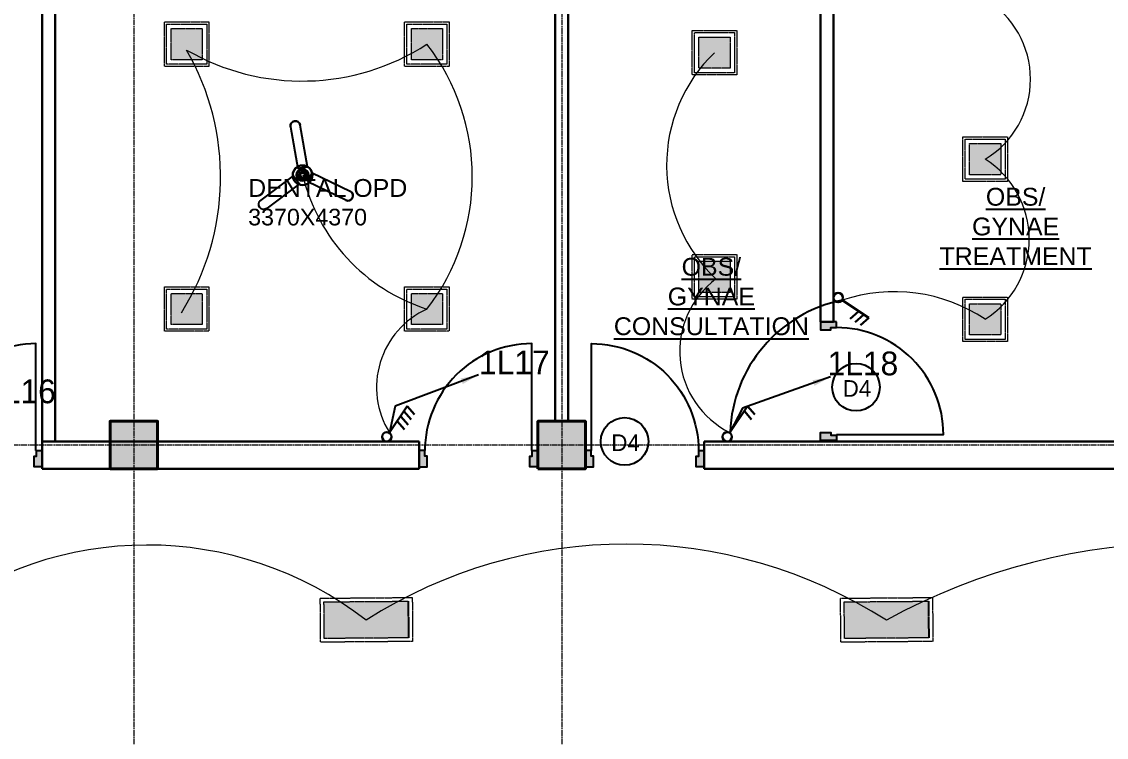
# Model space of a CAD drawing. Header units: inches. Extents: x -3071 to 2534411, y -17796 to 388172.
# Drawn here: x 1620608 to 1629733, y 361790 to 367810 of the extents above; entities that cross this region are included whole.
import ezdxf
from ezdxf.enums import TextEntityAlignment as Align

# ---------------------------------------------------------------- set-up
doc = ezdxf.new("R2010")
doc.units = ezdxf.units.IN
doc.header["$MEASUREMENT"] = 0
doc.linetypes.add('ACAD_ISO08W100', pattern=[36, 24, -3, 6, -3])
doc.linetypes.add('CENTER', pattern=[2, 1.25, -0.25, 0.25, -0.25])
for name, color, linetype, lineweight in [('001-Archi-Opening Tags', 14, 'Continuous', 25), ('002-Archi- Opening', 90, 'Continuous', 25), ('1 LIGHT N SWITCH', 3, 'Continuous', 25), ('A .4 col', 5, 'Continuous', 40), ('cen', 50, 'ACAD_ISO08W100', 5), ('p1 walls stone outline', 4, 'Continuous', 30), ('Switches', 173, 'Continuous', 15), ('text', 7, 'Continuous', 25)]:
    doc.layers.add(name, color=color, linetype=linetype, lineweight=lineweight)
for name, color, linetype in [('1 x 4 recessed', 80, 'CENTER'), ('2 x 11 recessed', 60, 'CENTER'), ('ceilling fan', 3, 'Continuous'), ('Wires', 1, 'Continuous')]:
    doc.layers.add(name, color=color, linetype=linetype)
doc.styles.add('AERIAL', font='arial.ttf', dxfattribs={"height": 10})
doc.styles.add('Archi 100', font='GOTHIC.TTF', dxfattribs={"height": 200})
doc.styles.add('CG', font='GOTHIC.TTF', dxfattribs={"height": 40})
doc.dimstyles.new('Archi 100', dxfattribs={"dimtxt": 200, "dimasz": 150, "dimexe": 150, "dimexo": 300, "dimgap": 50, "dimtad": 1, "dimdec": 0, "dimrnd": 5, "dimzin": 0, "dimdsep": 46, "dimtxsty": 'Archi 100', "dimblk": 'ARCHTICK', "dimcen": 0.09, "dimdle": 150, "dimclrd": 256, "dimclre": 256, "dimclrt": 256, "dimadec": 0, "dimazin": 0, "dimtfac": 1, "dimtdec": 0, "dimtix": 1, "dimtofl": 0, "dimtmove": 0, "dimatfit": 3, "dimfxl": 150, "dimfxlon": 1, "dimtolj": 1, "dimtzin": 0, "dimlwd": -1, "dimlwe": -1, "dimarcsym": 0})

# ---------------------------------------------------------------- blocks, each defined once
blk = doc.blocks.new('*U718')
at = {"ltscale": 100}
for points in [[(5, 50), (5, -50), (55, -50), (55, 15), (40, 15), (40, 50)], [(745, 50), (745, -50), (695, -50), (695, 15), (710, 15), (710, 50)]]:
    blk.add_hatch(color=256, dxfattribs=at).paths.add_polyline_path(points)
blk.add_lwpolyline([(43, 50), (43, 716, -0.414214), (709, 50)], format="xyb", dxfattribs=at)
for points in [[(5, 50), (5, -50), (55, -50), (55, 15), (40, 15), (40, 50)], [(745, 50), (745, -50), (695, -50), (695, 15), (710, 15), (710, 50)]]:
    blk.add_lwpolyline(points, close=True)
blk = doc.blocks.new('window tag')
blk.add_circle((0, 0), 200)
at = {"style": 'Archi 100', "flags": 1}
for tag, p in [('WIDTH', (15, 174.5)), ('HEIGHT', (-4.5, -348.5))]:
    blk.add_attdef(tag, p, '', height=200, dxfattribs=at)
at = {"style": 'Archi 100'}
blk.add_attdef('SYMBOL', text='', height=200, dxfattribs=at).set_placement((8, -10.5), align=Align.MIDDLE_CENTER)
blk = doc.blocks.new('_ArchTick')
at = {"color": 0, "linetype": 'ByBlock', "const_width": 0.15}
blk.add_lwpolyline([(-0.5, -0.5), (0.5, 0.5)], dxfattribs=at)
blk = doc.blocks.new('*D923')
at = {"transparency": 16777216}
for p, q in [((2480.2, 368817.8), (2480.2, 364298.6)), ((2330.2, 368667.8), (2630.2, 368667.8)), ((2630.2, 364448.6), (2330.2, 364448.6))]:
    blk.add_line(p, q, dxfattribs=at)
at = {"layer": 'Defpoints', "color": 0, "transparency": 16777216}
for p in [(0, 368667.8), (2480.2, 364448.6), (1649601.2, 364448.6)]:
    blk.add_point(p, dxfattribs=at)
at = {"transparency": 16777216, "xscale": 150, "yscale": 150, "zscale": 150}
for p, rotation in [((2480.2, 368667.8), 90), ((2480.2, 364448.6), 270)]:
    blk.add_blockref('_ArchTick', p, dxfattribs=dict(at, rotation=rotation))
at = {"transparency": 16777216, "insert": (2325.2, 366558.2), "char_height": 200, "attachment_point": 5, "rotation": 90, "style": 'Archi 100'}
blk.add_mtext('\\A1;4220', dxfattribs=at)
blk = doc.blocks.new('*D1159')
at = {"transparency": 16777216}
for p, q in [((1623.2, 368819.3), (1623.2, 364300.2)), ((1473.2, 368669.3), (1773.2, 368669.3)), ((1773.2, 364450.2), (1473.2, 364450.2))]:
    blk.add_line(p, q, dxfattribs=at)
at = {"layer": 'Defpoints', "color": 0, "transparency": 16777216}
for p in [(0, 368669.3), (1623.2, 364450.2), (1764300.5, 364450.2)]:
    blk.add_point(p, dxfattribs=at)
at = {"transparency": 16777216, "xscale": 150, "yscale": 150, "zscale": 150}
for p, rotation in [((1623.2, 368669.3), 90), ((1623.2, 364450.2), 270)]:
    blk.add_blockref('_ArchTick', p, dxfattribs=dict(at, rotation=rotation))
at = {"transparency": 16777216, "insert": (1468.2, 366559.8), "char_height": 200, "attachment_point": 5, "rotation": 90, "style": 'Archi 100'}
blk.add_mtext('\\A1;4220', dxfattribs=at)
blk = doc.blocks.new('1by1 15w')
at = {"layer": '2 x 11 recessed', "lineweight": 0, "true_color": 0xffffff}
h = blk.add_hatch(dxfattribs=at)
h.set_pattern_fill('DOTS', scale=7.6)
h.set_pattern_definition([(0, (-24150.00014, -28906.40267), (0.2375, 0.475), [0, -0.475])])
h.paths.add_polyline_path([(111699.2, 133932.3), (111912, 133932.3), (111912, 133719.5), (111699.2, 133719.5)])
at = {"layer": '2 x 11 recessed', "lineweight": 0}
for points in [[(111653.6, 133977.9), (111957.6, 133977.9), (111957.6, 133673.9), (111653.6, 133673.9)], [(111668.8, 133962.7), (111942.4, 133962.7), (111942.4, 133689.1), (111668.8, 133689.1)], [(111699.2, 133932.3), (111912, 133932.3), (111912, 133719.5), (111699.2, 133719.5)]]:
    blk.add_lwpolyline(points, close=True, dxfattribs=at)
blk = doc.blocks.new('2 ft panel')
at = {"layer": '1 x 4 recessed', "lineweight": 0}
h = blk.add_hatch(dxfattribs=at)
h.set_pattern_fill('AR-SAND', color=256, scale=6.25)
h.set_pattern_definition([(37.5, (-417982.219, 97562.351), (-0.39370849, 12.04264856), [0, -9.5, 0, -10.625, 0, -10.15625]), (7.5, (-417982.219, 97562.351), (11.0611044, 17.6384129), [0, -5.125, 0, -8.5625, 0, -3.28125]), (327.5, (-417989.906, 97562.351), (19.46338664, 0.03536908), [0, -3.125, 0, -11.25, 0, -14.6875]), (317.5, (-417989.906, 97562.351), (18.7882913, 5.4854723), [0, -1.5625, 0, -7.375, 0, -8.4375])])
h.paths.add_polyline_path([(287.5, -125), (287.5, 125), (-287.5, 125), (-287.5, -125)])
at = {"layer": '1 x 4 recessed'}
blk.add_line((287.5, 125), (287.5, -125), dxfattribs=at)
at = {"layer": '1 x 4 recessed', "lineweight": 0}
for points in [[(315.6, -150), (-312.5, -150), (-312.5, 150), (315.6, 150)], [(315.6, 150), (315.6, -150)], [(287.5, -125), (-287.5, -125), (-287.5, 125), (287.5, 125)]]:
    blk.add_lwpolyline(points, dxfattribs=at)
blk = doc.blocks.new('CEILING FAN')
at = {"color": 3, "extrusion": (-0.984895, -0.173153, 0)}
for p, q in [((106626.4, -145944.4, -77.9), (106626.4, -145944.4, -75.8)), ((106626.4, -145944.4, -77.9), (106646.3, -146057.8, -77.9)), ((106646.3, -146057.8, -77.9), (106646.3, -146057.8, -75.8))]:
    blk.add_line(p, q, dxfattribs=at)
at = {"color": 3}
for p, q in [((106626.4, -145944.4, -77.9), (106626.4, -145944.4, -75.8)), ((106653.1, -145939.7, -77.9), (106653.1, -145939.7, -75.8)), ((106543.3, -146147, -75.8), (106635.2, -146077.5, -75.8)), ((106635.2, -146077.5, -75.8), (106651.6, -146099.2, -75.8)), ((106673, -146053.1, -75.8), (106646.3, -146057.8, -75.8)), ((106673.6, -146093.9, -75.8), (106685.4, -146069.5, -75.8)), ((106651.6, -146099.2, -75.8), (106559.7, -146168.6, -75.8)), ((106777.3, -146144.1, -75.8), (106673.6, -146093.9, -75.8)), ((106789.1, -146119.7, -77.9), (106789.1, -146119.7, -75.8))]:
    blk.add_line(p, q, dxfattribs=at)
at = {"color": 3, "extrusion": (0.984895, 0.173153, 0)}
for p, q in [((106653.1, -145939.7, -77.9), (106653.1, -145939.7, -75.8)), ((106673, -146053.1, -77.9), (106673, -146053.1, -75.8))]:
    blk.add_line(p, q, dxfattribs=at)
at = {"color": 3, "extrusion": (0, 0, -1)}
for p, q in [((106673, -146053.1, -77.9), (106653.1, -145939.7, -77.9)), ((106543.3, -146147, -77.9), (106635.2, -146077.5, -77.9)), ((106635.2, -146077.5, -77.9), (106651.6, -146099.2, -77.9)), ((106646.3, -146057.8, -77.9), (106673, -146053.1, -77.9)), ((106673.6, -146093.9, -77.9), (106685.4, -146069.5, -77.9)), ((106651.6, -146099.2, -77.9), (106559.7, -146168.6, -77.9)), ((106777.3, -146144.1, -77.9), (106673.6, -146093.9, -77.9))]:
    blk.add_line(p, q, dxfattribs=at)
at = {"color": 3, "extrusion": (-0.602909, 0.79781, 0)}
for p, q in [((106543.3, -146147, -75.8), (106635.2, -146077.5, -75.8)), ((106543.3, -146147, -77.9), (106635.2, -146077.5, -77.9)), ((106635.2, -146077.5, -77.9), (106635.2, -146077.5, -75.8))]:
    blk.add_line(p, q, dxfattribs=at)
at = {"color": 3, "extrusion": (0.79781, 0.602909, 0)}
for p, q in [((106635.2, -146077.5, -75.8), (106651.6, -146099.2, -75.8)), ((106635.2, -146077.5, -77.9), (106635.2, -146077.5, -75.8)), ((106635.2, -146077.5, -77.9), (106651.6, -146099.2, -77.9)), ((106651.6, -146099.2, -77.9), (106651.6, -146099.2, -75.8))]:
    blk.add_line(p, q, dxfattribs=at)
at = {"color": 3, "extrusion": (0.173153, -0.984895, 0)}
for p, q in [((106673, -146053.1, -75.8), (106646.3, -146057.8, -75.8)), ((106646.3, -146057.8, -77.9), (106673, -146053.1, -77.9)), ((106646.3, -146057.8, -77.9), (106646.3, -146057.8, -75.8)), ((106673, -146053.1, -77.9), (106673, -146053.1, -75.8))]:
    blk.add_line(p, q, dxfattribs=at)
at = {"color": 3, "extrusion": (-0.900152, 0.435576, 0)}
for p, q in [((106673.6, -146093.9, -75.8), (106685.4, -146069.5, -75.8)), ((106673.6, -146093.9, -77.9), (106685.4, -146069.5, -77.9)), ((106685.4, -146069.5, -77.9), (106685.4, -146069.5, -75.8)), ((106673.6, -146093.9, -77.9), (106673.6, -146093.9, -75.8))]:
    blk.add_line(p, q, dxfattribs=at)
at = {"color": 3, "extrusion": (0.435576, 0.900152, 0)}
for p, q in [((106685.4, -146069.5, -77.9), (106685.4, -146069.5, -75.8)), ((106685.4, -146069.5, -77.9), (106789.1, -146119.7, -77.9)), ((106789.1, -146119.7, -77.9), (106789.1, -146119.7, -75.8))]:
    blk.add_line(p, q, dxfattribs=at)
at = {"color": 3, "extrusion": (0.602909, -0.79781, 0)}
for p, q in [((106651.6, -146099.2, -75.8), (106559.7, -146168.6, -75.8)), ((106651.6, -146099.2, -77.9), (106559.7, -146168.6, -77.9)), ((106651.6, -146099.2, -77.9), (106651.6, -146099.2, -75.8)), ((106561.9, -146166.6, -2.2), (106561.9, -146166.6, -0.2))]:
    blk.add_line(p, q, dxfattribs=at)
at = {"color": 3, "extrusion": (-0.435576, -0.900152, 0)}
for p, q in [((106777.3, -146144.1, -75.8), (106673.6, -146093.9, -75.8)), ((106673.6, -146093.9, -77.9), (106673.6, -146093.9, -75.8)), ((106777.3, -146144.1, -77.9), (106673.6, -146093.9, -77.9))]:
    blk.add_line(p, q, dxfattribs=at)
at = {"color": 3}
for centre, radius in [((106659.6, -146076.1, -70.9), 26.7), ((106659.6, -146076.1, -81.1), 26.7), ((106659.6, -146076.1, 0.2), 6.78)]:
    blk.add_circle(centre, radius, dxfattribs=at)
at = {"color": 3, "extrusion": (0, 0, -1)}
for centre, radius in [((-106659.6, -146076.1, 81.1), 26.7), ((-106659.6, -146076.1, 70.9), 26.7), ((-106659.6, -146076.1, 81.1), 6.78), ((-106659.6, -146076.1, 81.1), 6.78)]:
    blk.add_circle(centre, radius, dxfattribs=at)
at = {"color": 3, "extrusion": (-0.024462, -1e-16, 0.999701)}
for centre, radius in [((146075.5, 106627.9, -2592.9), 16.3), ((146075.2, 106627.9, -2592.9), 14.5), ((146075.2, 106627.9, -2592.9), 14.5), ((146075.5, 106627.9, -2614.6), 8.13)]:
    blk.add_circle(centre, radius, dxfattribs=at)
at = {"color": 3, "extrusion": (0.024462, 1e-16, -0.999701)}
for centre, radius in [((-146075.5, 106627.9, 2592.9), 16.3), ((-146075.7, 106627.9, 2609.1), 10.2), ((-146075.3, 106627.9, 2609.1), 9.08), ((-146075.2, 106627.9, 2614.6), 7.26)]:
    blk.add_circle(centre, radius, dxfattribs=at)
at = {"color": 3, "extrusion": (0.024462, 0, -0.999701)}
blk.add_circle((-146075.3, 106627.9, 2609.1), 6.78, dxfattribs=at)
at = {"color": 3, "extrusion": (0, 0, -1)}
for centre, start, end in [((-106639.7, -145942, 77.9), 350.0288, 170.0288), ((-106639.7, -145942, 75.8), 350.0288, 170.0288), ((-106783.2, -146131.9, 75.8), 115.822, 295.822), ((-106783.2, -146131.9, 77.9), 115.822, 295.822), ((-106783.2, -146131.9, 77.9), 115.822, 295.822), ((-106553.7, -146155.7, 2.2), 232.9215, 52.9215)]:
    blk.add_arc(centre, 13.6, start, end, dxfattribs=at)
at = {"color": 3}
for centre, start, end in [((106639.7, -145942, -75.8), 9.9712, 189.9712), ((106639.7, -145942, -77.9), 9.9712, 189.9712), ((106783.2, -146131.9, -75.8), 244.178, 64.178)]:
    blk.add_arc(centre, 13.6, start, end, dxfattribs=at)
blk = doc.blocks.new('4 WAY')
at = {"layer": 'Switches', "lineweight": 30}
for p, q in [((1.76, 2.13), (6.02, 8.52)), ((6.02, 8.52), (7.78, 6.51)), ((4.51, 6.01), (6.27, 4.01)), ((5.27, 7.27), (7.02, 5.26)), ((3.64, 4.89), (5.39, 2.88))]:
    blk.add_line(p, q, dxfattribs=at)
blk.add_circle((1.13, 1.13), 1.13, dxfattribs=at)
blk = doc.blocks.new('2 WAY')
at = {"layer": 'Switches', "lineweight": 30}
for p, q in [((1.76, 2.13), (6.02, 8.52)), ((6.02, 8.52), (7.78, 6.51)), ((5.27, 7.27), (7.02, 5.26))]:
    blk.add_line(p, q, dxfattribs=at)
blk.add_circle((1.13, 1.13), 1.13, dxfattribs=at)
blk = doc.blocks.new('3 WAY')
at = {"layer": 'Switches', "lineweight": 30}
for p, q in [((1.76, 2.13), (6.02, 8.52)), ((6.02, 8.52), (7.78, 6.51)), ((4.51, 6.01), (6.27, 4.01)), ((5.27, 7.27), (7.02, 5.26))]:
    blk.add_line(p, q, dxfattribs=at)
blk.add_circle((1.13, 1.13), 1.13, dxfattribs=at)

msp = doc.modelspace()

# ---------------------------------------------------------------- hatches: boundary and pattern name
at = {"layer": 'A .4 col', "linetype": 'Continuous'}
h = msp.add_hatch(color=256, dxfattribs=at)
h.dxf.hatch_style = 1
h.paths.add_polyline_path([(1621351.17, 364048.63), (1621751.17, 364048.63), (1621751.17, 364448.63), (1621351.17, 364448.63)])
h = msp.add_hatch(color=256, dxfattribs=at)
h.dxf.hatch_style = 1
h.paths.add_polyline_path([(1624951.17, 364048.63), (1625351.17, 364048.63), (1625351.17, 364448.63), (1624951.17, 364448.63)])

# ---------------------------------------------------------------- linework, layer by layer
for points in [[(1621351.17, 364048.63), (1621751.17, 364048.63), (1621751.17, 364448.63), (1621351.17, 364448.63)], [(1624951.17, 364048.63), (1625351.17, 364048.63), (1625351.17, 364448.63), (1624951.17, 364448.63)]]:
    msp.add_lwpolyline(points, close=True, dxfattribs=at)
at = {"layer": 'cen', "ltscale": 2}
for p, q in [((1621551.17, 372579.01), (1621551.17, 347493.99)), ((1625151.17, 372579.01), (1625151.17, 347493.99)), ((1653916.17, 364248.63), (1606236.17, 364248.63))]:
    msp.add_line(p, q, dxfattribs=at)
at = {"layer": 'Defpoints'}
msp.add_arc((1627742.47, 364314.3), 1174.96, 101.303826, 177.901769, dxfattribs=at)
at = {"layer": 'p1 walls stone outline'}
for p, q in [((1620779.25, 368733.63), (1620779.25, 364048.63)), ((1620889.25, 368733.63), (1620889.25, 364278.63)), ((1627327.85, 368733.63), (1627327.85, 365285.39)), ((1627437.85, 368733.63), (1627437.85, 365285.39)), ((1625096.17, 368648.63), (1625096.17, 364448.63)), ((1625206.17, 368648.63), (1625206.17, 364448.63)), ((1627327.85, 365285.39), (1627437.85, 365285.39)), ((1620779.24, 364278.63), (1623951.16, 364278.63)), ((1623951.16, 364278.63), (1623951.16, 364048.63)), ((1626351.17, 364048.63), (1626351.17, 364278.63)), ((1626351.17, 364278.63), (1630101.17, 364278.63)), ((1620779.24, 364048.63), (1623951.16, 364048.63)), ((1626351.17, 364048.63), (1630101.17, 364048.63))]:
    msp.add_line(p, q, dxfattribs=at)
at = {"layer": 'Wires', "lineweight": 9}
for centre, radius, start, end in [((1628311.64, 367325.95), 784.01, 300.822301, 59.177699), ((1622966.65, 369246.87), 1936.64, 239.90067, 302.847901), ((1622584.65, 366506.13), 1814.49, 322.134517, 37.865483), ((1620138.39, 366502.89), 2142.48, 327.814959, 29.914914), ((1627345.35, 366603.33), 1311.38, 133.85766, 226.904071), ((1628289.47, 365979.4), 795.6, 302.193509, 57.806491), ((1624493.86, 366882.32, -17.41), 1564.36, 193.390532, 252.256141), ((1626907.36, 365035.23), 763.2, 126.875808, 243.378649), ((1627950.09, 364167.63), 1370.67, 56.161547, 108.63244), ((1624317.64, 364733.3), 724.37, 114.512893, 211.674775), ((1621662.54, 360404.56), 3002.51, 52.137682, 128.042685), ((1625693.79, 359351.96), 4062.8, 57.402263, 122.591429), ((1630407.21, 358186.41), 5237.06, 61.184671, 118.820798)]:
    msp.add_arc(centre, radius, start, end, dxfattribs=at)

# ---------------------------------------------------------------- block references
at = {"layer": '001-Archi-Opening Tags'}
ref = msp.add_blockref('window tag', (1627627.34, 364734.86), dxfattribs=at)
ref.add_attrib('SYMBOL', 'D4', dxfattribs={"layer": '0', "height": 140, "style": 'CG'}).set_placement((1627635.34, 364724.36), align=Align.MIDDLE_CENTER)
ref = msp.add_blockref('window tag', (1625680.31, 364278.63), dxfattribs=at)
ref.add_attrib('SYMBOL', 'D4', dxfattribs={"layer": '0', "height": 140, "style": 'CG'}).set_placement((1625688.31, 364268.13), align=Align.MIDDLE_CENTER)
at = {"layer": '002-Archi- Opening', "xscale": -1.351351351346239, "yscale": 1.351351351346239, "zscale": 1.351351351346239, "rotation": 270}
msp.add_blockref('*U718', (1627395.42, 364278.63), dxfattribs=at)
at = {"layer": '002-Archi- Opening', "yscale": 1.351351351346239, "zscale": 1.351351351346239}
for p, xscale in [((1620786, 364133.63), -1.351351351346239), ((1624957.92, 364133.63), -1.351351351346239), ((1625344.41, 364133.63), 1.351351351346239)]:
    msp.add_blockref('*U718', p, dxfattribs=dict(at, xscale=xscale))
at = {"layer": '1 LIGHT N SWITCH', "xscale": 3.090980253980554, "yscale": 3.090980253980554, "zscale": 3.090980253980554}
msp.add_blockref('CEILING FAN', (1293288.14, 818036.57, -0.66), dxfattribs=at)
at = {"layer": '1 x 4 recessed', "xscale": 1.232584708463633, "yscale": 1.232584708463633, "zscale": 1.232584708463633}
for p in [(1484185.61, 202668.07), (1486207.29, 202668.07), (1488626.91, 202597.12), (1490903.53, 201700.87), (1488626.91, 200710.95), (1484185.61, 200440.57), (1486207.29, 200440.57), (1490903.53, 200354.32)]:
    msp.add_blockref('1by1 15w', p, dxfattribs=at)
at = {"layer": '1 x 4 recessed', "xscale": 1.232584708463637, "yscale": 1.232584708463637, "zscale": 1.232584708463637, "rotation": 0.4480127828097937}
for p in [(1623506.58, 362777.78), (1627883.77, 362777.78)]:
    msp.add_blockref('2 ft panel', p, dxfattribs=at)
at = {"layer": 'ceilling fan', "lineweight": -3, "xscale": 34.89373264493602, "yscale": 34.89373264493602, "zscale": 34.89373264493602, "rotation": 270}
msp.add_blockref('3 WAY', (1627437.85, 365527.71), dxfattribs=at)
at = {"layer": 'ceilling fan', "lineweight": -3, "xscale": 34.89373264493602, "yscale": 34.89373264493602, "zscale": 34.89373264493602}
for name, p in [('4 WAY', (1623639.93, 364278.63)), ('2 WAY', (1626504.13, 364278.63))]:
    msp.add_blockref(name, p, dxfattribs=at)

# ---------------------------------------------------------------- texts
at = {"layer": 'text', "insert": (1622513.09, 366485.91), "char_height": 150, "width": 1626.5744, "attachment_point": 1, "style": 'AERIAL'}
msp.add_mtext('DENTAL OPD{\\H0.933x;  3370X4370}', dxfattribs=at)
at = {"layer": 'text', "char_height": 150, "attachment_point": 1, "style": 'AERIAL'}
for s, insert in [('\\pxqc;{\\LOBS/ GYNAE\\PTREATMENT}', (1628482.41, 366412.03)), ('\\pxqc;{\\LOBS/ GYNAE\\PCONSULTATION}', (1625922.48, 365823.06))]:
    msp.add_mtext_dynamic_manual_height_columns(s, width=976, gutter_width=1000, heights=[0], dxfattribs=dict(at, insert=insert))
at = {"layer": 'Wires', "lineweight": 9, "char_height": 200, "attachment_point": 1, "style": 'CG'}
for s, insert in [('1L17', (1624455.51, 365042.92)), ('1L18', (1627387.96, 365034.87)), ('1L16', (1620299.78, 364799.93))]:
    msp.add_mtext_dynamic_manual_height_columns(s, width=291.9664, gutter_width=300, heights=[0], dxfattribs=dict(at, insert=insert))

# ---------------------------------------------------------------- dimensions: what is measured, and where the dimension line sits
for base, p1, p2, picture, middle in [((1623.21, 364450.17), (0, 368669.34), (1764300.46, 364450.17), '*D1159', (1468.18, 366559.76)), ((2480.18, 364448.63), (0, 368667.8), (1649601.17, 364448.63), '*D923', (2325.15, 366558.22))]:
    dim = msp.add_linear_dim(base=base, p1=p1, p2=p2, angle=90, dimstyle='Archi 100', override={"dimtmove": 1})
    dim.commit()
    dim.dimension.update_dxf_attribs({"geometry": picture, "text_midpoint": middle})

# ---------------------------------------------------------------- leaders
at = {"layer": 'Defpoints'}
for points in [[(1624450.43, 364837.64), (1623748.91, 364574.29), (1623701.18, 364352.94)], [(1627411.53, 364820.74), (1626672.75, 364557.75), (1626565.38, 364352.94)]]:
    msp.add_leader(points, dimstyle='Archi 100', override={"dimgap": 50, "dimtad": 0}, dxfattribs=at)

doc.saveas('drawing.dxf')
